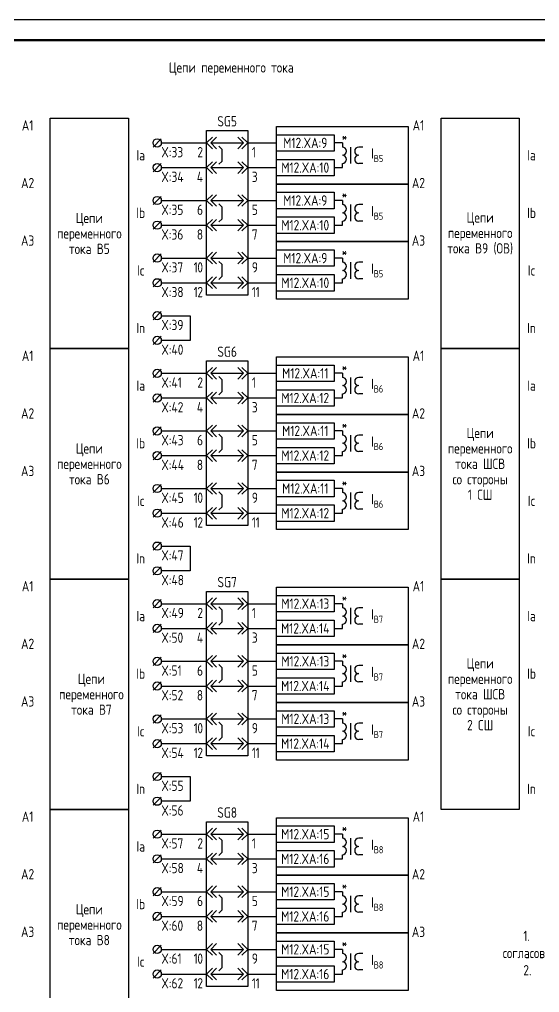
# Model space of a CAD drawing. Header units: millimetres. Extents: x -997 to 6341, y -90 to 618.
# Drawn here: x 112.5 to 238.9, y 60.5 to 297 of the extents above; entities that cross this region are included whole.
import ezdxf

# ---------------------------------------------------------------- set-up
doc = ezdxf.new("R2010")
doc.units = ezdxf.units.MM
doc.styles.add('Gost_type_A', font='GOST_A.TTF')

# ---------------------------------------------------------------- blocks, each defined once
blk = doc.blocks.new('Формат_А3')
blk.add_lwpolyline([(-420, 297), (0, 297), (0, 0), (-420, 0)], close=True)
at = {"lineweight": 50}
blk.add_lwpolyline([(-400, 292), (-5, 292), (-5, 5), (-400, 5)], close=True, dxfattribs=at)
blk = doc.blocks.new('БИ_разъем')
for p, q in [((0, 0), (1.41, 1.41)), ((0, 0), (1.41, 1.41)), ((0, 0), (1.41, -1.41)), ((0, 0), (1.41, -1.41)), ((1, 0), (2.41, 1.41)), ((1, 0), (2.41, -1.41)), ((1, 0), (9, 0)), ((9, 0), (7.59, 1.41)), ((9, 0), (7.59, -1.41)), ((10, 0), (8.59, 1.41)), ((10, 0), (8.59, 1.41)), ((10, 0), (8.59, -1.41)), ((10, 0), (8.59, -1.41))]:
    blk.add_line(p, q)
blk = doc.blocks.new('БИ_перемычка')
for p, q in [((2.97, -0.79), (3.67, -1.5)), ((3.67, -1.5), (3.67, -4.5)), ((2.97, -5.21), (3.67, -4.5))]:
    blk.add_line(p, q)

msp = doc.modelspace()

# ---------------------------------------------------------------- linework, layer by layer
for p, q in [((147, 268), (145, 266)), ((147, 267), (158, 267)), ((168, 267), (175, 267)), ((191, 267), (189, 267)), ((147, 262), (145, 260)), ((147, 261), (157.83, 261)), ((168.17, 261), (175, 261)), ((189, 261), (191, 261)), ((147, 254), (145, 252)), ((147, 253), (157.83, 253)), ((168.17, 253), (175, 253)), ((191, 253), (189, 253)), ((147, 248), (145, 246)), ((147, 247), (157.83, 247)), ((168.17, 247), (175, 247)), ((189, 247), (191, 247)), ((147, 240), (145, 238)), ((147, 239), (157.83, 239)), ((168.17, 239), (175, 239)), ((191, 239), (189, 239)), ((147, 234), (145, 232)), ((147, 233), (157.83, 233)), ((168.17, 233), (175, 233)), ((189, 233), (191, 233)), ((147, 226), (145, 224)), ((147, 225), (154, 225)), ((154, 225), (154, 219)), ((147, 220), (145, 218)), ((154, 219), (147, 219)), ((147, 212), (145, 210)), ((147, 211), (158, 211)), ((168, 211), (175, 211)), ((191, 211), (189, 211)), ((147, 206), (145, 204)), ((147, 205), (157.83, 205)), ((168.17, 205), (175, 205)), ((189, 205), (191, 205)), ((147, 198), (145, 196)), ((147, 197), (157.83, 197)), ((168.17, 197), (175, 197)), ((191, 197), (189, 197)), ((147, 192), (145, 190)), ((147, 191), (157.83, 191)), ((168.17, 191), (175, 191)), ((189, 191), (191, 191)), ((147, 184), (145, 182)), ((147, 183), (157.83, 183)), ((168.17, 183), (175, 183)), ((191, 183), (189, 183)), ((147, 178), (145, 176)), ((147, 177), (157.83, 177)), ((168.17, 177), (175, 177)), ((189, 177), (191, 177)), ((147, 170), (145, 168)), ((147, 169), (154, 169)), ((154, 169), (154, 163)), ((147, 164), (145, 162)), ((154, 163), (147, 163)), ((147, 156), (145, 154)), ((147, 155), (158, 155)), ((168, 155), (175, 155)), ((191, 155), (189, 155)), ((147, 150), (145, 148)), ((147, 149), (157.83, 149)), ((168.17, 149), (175, 149)), ((189, 149), (191, 149)), ((147, 142), (145, 140)), ((147, 141), (157.83, 141)), ((168.17, 141), (175, 141)), ((191, 141), (189, 141)), ((147, 136), (145, 134)), ((147, 135), (157.83, 135)), ((168.17, 135), (175, 135)), ((189, 135), (191, 135)), ((147, 128), (145, 126)), ((147, 127), (157.83, 127)), ((168.17, 127), (175, 127)), ((191, 127), (189, 127)), ((147, 122), (145, 120)), ((147, 121), (157.83, 121)), ((168.17, 121), (175, 121)), ((189, 121), (191, 121)), ((147, 114), (145, 112)), ((147, 113), (154, 113)), ((154, 113), (154, 107)), ((147, 108), (145, 106)), ((154, 107), (147, 107)), ((147, 100), (145, 98)), ((147, 99), (158, 99)), ((168, 99), (175, 99)), ((191, 99), (189, 99)), ((147, 94), (145, 92)), ((147, 93), (157.83, 93)), ((168.17, 93), (175, 93)), ((189, 93), (191, 93)), ((147, 86), (145, 84)), ((147, 85), (157.83, 85)), ((168.17, 85), (175, 85)), ((191, 85), (189, 85)), ((147, 80), (145, 78)), ((147, 79), (157.83, 79)), ((168.17, 79), (175, 79)), ((189, 79), (191, 79)), ((147, 72), (145, 70)), ((147, 71), (157.83, 71)), ((168.17, 71), (175, 71)), ((191, 71), (189, 71)), ((147, 66), (145, 64)), ((147, 65), (157.83, 65)), ((168.17, 65), (175, 65)), ((189, 65), (191, 65))]:
    msp.add_line(p, q)
at = {"ltscale": 4}
for p, q in [((191, 267), (191, 266)), ((191, 266.5), (191, 266)), ((193, 266), (193, 262)), ((193, 266), (193, 262)), ((196, 266), (195, 266)), ((196, 266), (195, 266)), ((191, 261), (191, 262)), ((196, 262), (195, 262)), ((196, 262), (195, 262)), ((191, 253), (191, 252)), ((191, 252.5), (191, 252)), ((193, 252), (193, 248)), ((193, 252), (193, 248)), ((196, 252), (195, 252)), ((196, 252), (195, 252)), ((191, 247), (191, 248)), ((196, 248), (195, 248)), ((196, 248), (195, 248)), ((191, 239), (191, 238)), ((191, 238.5), (191, 238)), ((193, 238), (193, 234)), ((193, 238), (193, 234)), ((196, 238), (195, 238)), ((196, 238), (195, 238)), ((191, 233), (191, 234)), ((196, 234), (195, 234)), ((196, 234), (195, 234)), ((191, 211), (191, 210)), ((191, 210.5), (191, 210)), ((193, 210), (193, 206)), ((193, 210), (193, 206)), ((196, 210), (195, 210)), ((196, 210), (195, 210)), ((191, 205), (191, 206)), ((196, 206), (195, 206)), ((196, 206), (195, 206)), ((191, 197), (191, 196)), ((191, 196.5), (191, 196)), ((193, 196), (193, 192)), ((193, 196), (193, 192)), ((196, 196), (195, 196)), ((196, 196), (195, 196)), ((191, 191), (191, 192)), ((196, 192), (195, 192)), ((196, 192), (195, 192)), ((191, 183), (191, 182)), ((191, 182.5), (191, 182)), ((193, 182), (193, 178)), ((193, 182), (193, 178)), ((196, 182), (195, 182)), ((196, 182), (195, 182)), ((191, 177), (191, 178)), ((196, 178), (195, 178)), ((196, 178), (195, 178)), ((191, 155), (191, 154)), ((191, 154.5), (191, 154)), ((193, 154), (193, 150)), ((193, 154), (193, 150)), ((196, 154), (195, 154)), ((196, 154), (195, 154)), ((191, 149), (191, 150)), ((196, 150), (195, 150)), ((196, 150), (195, 150)), ((191, 141), (191, 140)), ((191, 140.5), (191, 140)), ((193, 140), (193, 136)), ((193, 140), (193, 136)), ((196, 140), (195, 140)), ((196, 140), (195, 140)), ((191, 135), (191, 136)), ((196, 136), (195, 136)), ((196, 136), (195, 136)), ((191, 127), (191, 126)), ((191, 126.5), (191, 126)), ((193, 126), (193, 122)), ((193, 126), (193, 122)), ((196, 126), (195, 126)), ((196, 126), (195, 126)), ((191, 121), (191, 122)), ((196, 122), (195, 122)), ((196, 122), (195, 122)), ((191, 99), (191, 98)), ((191, 98.5), (191, 98)), ((193, 98), (193, 94)), ((193, 98), (193, 94)), ((196, 98), (195, 98)), ((196, 98), (195, 98)), ((191, 93), (191, 94)), ((196, 94), (195, 94)), ((196, 94), (195, 94)), ((191, 85), (191, 84)), ((191, 84.5), (191, 84)), ((193, 84), (193, 80)), ((193, 84), (193, 80)), ((196, 84), (195, 84)), ((196, 84), (195, 84)), ((191, 79), (191, 80)), ((196, 80), (195, 80)), ((196, 80), (195, 80)), ((191, 71), (191, 70)), ((191, 70.5), (191, 70)), ((193, 70), (193, 66)), ((193, 70), (193, 66)), ((196, 70), (195, 70)), ((196, 70), (195, 70)), ((191, 65), (191, 66)), ((196, 66), (195, 66)), ((196, 66), (195, 66))]:
    msp.add_line(p, q, dxfattribs=at)
for points in [[(139, 217), (120, 217), (120, 273), (139, 273)], [(234, 217), (215, 217), (215, 273), (234, 273)], [(158, 270), (168, 270), (168, 230), (158, 230)], [(175, 271), (207, 271), (207, 257), (175, 257)], [(175, 269), (189, 269), (189, 265), (175, 265)], [(175, 263), (189, 263), (189, 259), (175, 259)], [(175, 257), (207, 257), (207, 243), (175, 243)], [(175, 255), (189, 255), (189, 251), (175, 251)], [(175, 249), (189, 249), (189, 245), (175, 245)], [(175, 243), (207, 243), (207, 229), (175, 229)], [(175, 241), (189, 241), (189, 237), (175, 237)], [(175, 235), (189, 235), (189, 231), (175, 231)], [(139, 161), (120, 161), (120, 217), (139, 217)], [(234, 161), (215, 161), (215, 217), (234, 217)], [(158, 214), (168, 214), (168, 174), (158, 174)], [(175, 215), (207, 215), (207, 201), (175, 201)], [(175, 213), (189, 213), (189, 209), (175, 209)], [(175, 207), (189, 207), (189, 203), (175, 203)], [(175, 201), (207, 201), (207, 187), (175, 187)], [(175, 199), (189, 199), (189, 195), (175, 195)], [(175, 193), (189, 193), (189, 189), (175, 189)], [(175, 187), (207, 187), (207, 173), (175, 173)], [(175, 185), (189, 185), (189, 181), (175, 181)], [(175, 179), (189, 179), (189, 175), (175, 175)], [(139, 105), (120, 105), (120, 161), (139, 161)], [(234, 105), (215, 105), (215, 161), (234, 161)], [(175, 159), (207, 159), (207, 145), (175, 145)], [(158, 158), (168, 158), (168, 118), (158, 118)], [(175, 157), (189, 157), (189, 153), (175, 153)], [(175, 151), (189, 151), (189, 147), (175, 147)], [(175, 145), (207, 145), (207, 131), (175, 131)], [(175, 143), (189, 143), (189, 139), (175, 139)], [(175, 137), (189, 137), (189, 133), (175, 133)], [(175, 131), (207, 131), (207, 117), (175, 117)], [(175, 129), (189, 129), (189, 125), (175, 125)], [(175, 123), (189, 123), (189, 119), (175, 119)], [(139, 49), (120, 49), (120, 105), (139, 105)], [(158, 102), (168, 102), (168, 62), (158, 62)], [(175, 103), (207, 103), (207, 89), (175, 89)], [(175, 101), (189, 101), (189, 97), (175, 97)], [(175, 95), (189, 95), (189, 91), (175, 91)], [(175, 89), (207, 89), (207, 75), (175, 75)], [(175, 87), (189, 87), (189, 83), (175, 83)], [(175, 81), (189, 81), (189, 77), (175, 77)], [(175, 75), (207, 75), (207, 61), (175, 61)], [(175, 73), (189, 73), (189, 69), (175, 69)], [(175, 67), (189, 67), (189, 63), (175, 63)]]:
    msp.add_lwpolyline(points, close=True)
for centre in [(146, 267), (146, 261), (146, 253), (146, 247), (146, 239), (146, 233), (146, 225), (146, 219), (146, 211), (146, 205), (146, 197), (146, 191), (146, 183), (146, 177), (146, 169), (146, 163), (146, 155), (146, 149), (146, 141), (146, 135), (146, 127), (146, 121), (146, 113), (146, 107), (146, 99), (146, 93), (146, 85), (146, 79), (146, 71), (146, 65)]:
    msp.add_circle(centre, 1)
for centre, start, end in [((191, 265), 270, 90), ((191, 265), 270, 90), ((195, 265), 90, 270), ((195, 265), 90, 270), ((191, 263), 270, 90), ((191, 263), 270, 90), ((195, 263), 90, 270), ((195, 263), 90, 270), ((191, 251), 270, 90), ((191, 251), 270, 90), ((195, 251), 90, 270), ((195, 251), 90, 270), ((191, 249), 270, 90), ((191, 249), 270, 90), ((195, 249), 90, 270), ((195, 249), 90, 270), ((191, 237), 270, 90), ((191, 237), 270, 90), ((195, 237), 90, 270), ((195, 237), 90, 270), ((191, 235), 270, 90), ((191, 235), 270, 90), ((195, 235), 90, 270), ((195, 235), 90, 270), ((191, 209), 270, 90), ((191, 209), 270, 90), ((195, 209), 90, 270), ((195, 209), 90, 270), ((191, 207), 270, 90), ((191, 207), 270, 90), ((195, 207), 90, 270), ((195, 207), 90, 270), ((191, 195), 270, 90), ((191, 195), 270, 90), ((191, 193), 270, 90), ((191, 193), 270, 90), ((195, 195), 90, 270), ((195, 195), 90, 270), ((195, 193), 90, 270), ((195, 193), 90, 270), ((191, 181), 270, 90), ((191, 181), 270, 90), ((191, 179), 270, 90), ((191, 179), 270, 90), ((195, 181), 90, 270), ((195, 181), 90, 270), ((195, 179), 90, 270), ((195, 179), 90, 270), ((191, 153), 270, 90), ((191, 153), 270, 90), ((195, 153), 90, 270), ((195, 153), 90, 270), ((191, 151), 270, 90), ((191, 151), 270, 90), ((195, 151), 90, 270), ((195, 151), 90, 270), ((191, 139), 270, 90), ((191, 139), 270, 90), ((195, 139), 90, 270), ((195, 139), 90, 270), ((191, 137), 270, 90), ((191, 137), 270, 90), ((195, 137), 90, 270), ((195, 137), 90, 270), ((191, 125), 270, 90), ((191, 125), 270, 90), ((195, 125), 90, 270), ((195, 125), 90, 270), ((191, 123), 270, 90), ((191, 123), 270, 90), ((195, 123), 90, 270), ((195, 123), 90, 270), ((191, 97), 270, 90), ((191, 97), 270, 90), ((195, 97), 90, 270), ((195, 97), 90, 270), ((191, 95), 270, 90), ((191, 95), 270, 90), ((195, 95), 90, 270), ((195, 95), 90, 270), ((191, 83), 270, 90), ((191, 83), 270, 90), ((195, 83), 90, 270), ((195, 83), 90, 270), ((191, 81), 270, 90), ((191, 81), 270, 90), ((195, 81), 90, 270), ((195, 81), 90, 270), ((191, 69), 270, 90), ((191, 69), 270, 90), ((195, 69), 90, 270), ((195, 69), 90, 270), ((191, 67), 270, 90), ((191, 67), 270, 90), ((195, 67), 90, 270), ((195, 67), 90, 270)]:
    msp.add_arc(centre, 1, start, end, dxfattribs=at)

# ---------------------------------------------------------------- block references
for name, p in [('Формат_А3', (420, 0)), ('БИ_разъем', (158, 267)), ('БИ_перемычка', (158, 267)), ('БИ_разъем', (158, 261)), ('БИ_разъем', (158, 253)), ('БИ_перемычка', (158, 253)), ('БИ_разъем', (158, 247)), ('БИ_разъем', (158, 239)), ('БИ_перемычка', (158, 239)), ('БИ_разъем', (158, 233)), ('БИ_разъем', (158, 211)), ('БИ_перемычка', (158, 211)), ('БИ_разъем', (158, 205)), ('БИ_разъем', (158, 197)), ('БИ_перемычка', (158, 197)), ('БИ_разъем', (158, 191)), ('БИ_разъем', (158, 183)), ('БИ_перемычка', (158, 183)), ('БИ_разъем', (158, 177)), ('БИ_разъем', (158, 155)), ('БИ_перемычка', (158, 155)), ('БИ_разъем', (158, 149)), ('БИ_разъем', (158, 141)), ('БИ_перемычка', (158, 141)), ('БИ_разъем', (158, 135)), ('БИ_разъем', (158, 127)), ('БИ_перемычка', (158, 127)), ('БИ_разъем', (158, 121)), ('БИ_разъем', (158, 99)), ('БИ_перемычка', (158, 99)), ('БИ_разъем', (158, 93)), ('БИ_разъем', (158, 85)), ('БИ_перемычка', (158, 85)), ('БИ_разъем', (158, 79)), ('БИ_разъем', (158, 71)), ('БИ_перемычка', (158, 71)), ('БИ_разъем', (158, 65))]:
    msp.add_blockref(name, p)

# ---------------------------------------------------------------- texts
at = {"char_height": 2.5, "line_spacing_factor": 0.9, "style": 'Gost_type_A'}
for s, insert, width, attachment_point in [('Цепи переменного тока', (164, 285), 288, 5), ('A1', (114.5, 270), 35, 8), ('SG5', (163, 271), 10, 8), ('A1', (209.5, 270), 35, 8), ('Ia', (142, 264), 6, 5), ('X:33', (147, 266), 10, 1), ('{\\T0.9;2}', (157, 266), 5, 3), ('{\\T0.9;1}', (169, 266), 5, 1), ('Ia', (237, 264), 6, 5), ('A2', (114.5, 256), 35, 8), ('X:34', (147, 260), 10, 1), ('{\\T0.9;4}', (157, 260), 5, 3), ('{\\T0.9;3}', (169, 260), 5, 1), ('A2', (209.5, 256), 35, 8), ('Ib', (142, 250), 6, 5), ('X:35', (147, 252), 10, 1), ('{\\T0.9;6}', (157, 252), 5, 3), ('{\\T0.9;5}', (169, 252), 5, 1), ('Ib', (237, 250), 6, 5), ('Цепи переменного тока В5', (129.5, 245), 19, 5), ('Цепи переменного тока В9 (ОВ)', (224.5, 245), 19, 5), ('X:36', (147, 246), 10, 1), ('{\\T0.9;8}', (157, 246), 5, 3), ('{\\T0.9;7}', (169, 246), 5, 1), ('A3', (114.5, 242), 35, 8), ('A3', (209.5, 242), 35, 8), ('Ic', (142, 236), 6, 5), ('X:37', (147, 238), 10, 1), ('{\\T0.9;10}', (157, 238), 5, 3), ('{\\T0.9;9}', (169, 238), 5, 1), ('Ic', (237, 236), 6, 5), ('X:38', (147, 232), 10, 1), ('{\\T0.9;12}', (157, 232), 5, 3), ('{\\T0.9;11}', (169, 232), 5, 1), ('In', (142, 222), 6, 5), ('X:39', (147, 224), 10, 1), ('In', (237, 222), 6, 5), ('X:40', (147, 218), 10, 1), ('A1', (114.5, 214), 35, 8), ('SG6', (163, 215), 10, 8), ('A1', (209.5, 214), 35, 8), ('Ia', (142, 208), 6, 5), ('X:41', (147, 210), 10, 1), ('{\\T0.9;2}', (157, 210), 5, 3), ('{\\T0.9;1}', (169, 210), 5, 1), ('Ia', (237, 208), 6, 5), ('X:42', (147, 204), 10, 1), ('{\\T0.9;4}', (157, 204), 5, 3), ('{\\T0.9;3}', (169, 204), 5, 1), ('A2', (114.5, 200), 35, 8), ('A2', (209.5, 200), 35, 8), ('Цепи переменного тока ШСВ\\Pсо стороны\\P1 СШ', (224.5, 189), 19, 5), ('Цепи переменного тока В6', (129.5, 189), 19, 5), ('Ib', (142, 194), 6, 5), ('X:43', (147, 196), 10, 1), ('{\\T0.9;6}', (157, 196), 5, 3), ('{\\T0.9;5}', (169, 196), 5, 1), ('Ib', (237, 194), 6, 5), ('X:44', (147, 190), 10, 1), ('{\\T0.9;8}', (157, 190), 5, 3), ('{\\T0.9;7}', (169, 190), 5, 1), ('A3', (114.5, 186), 35, 8), ('A3', (209.5, 186), 35, 8), ('Ic', (142, 180), 6, 5), ('X:45', (147, 182), 10, 1), ('{\\T0.9;10}', (157, 182), 5, 3), ('{\\T0.9;9}', (169, 182), 5, 1), ('Ic', (237, 180), 6, 5), ('X:46', (147, 176), 10, 1), ('{\\T0.9;12}', (157, 176), 5, 3), ('{\\T0.9;11}', (169, 176), 5, 1), ('X:47', (147, 168), 10, 1), ('In', (142, 166), 6, 5), ('In', (237, 166), 6, 5), ('X:48', (147, 162), 10, 1), ('SG7', (163, 159), 10, 8), ('A1', (114.5, 158), 35, 8), ('A1', (209.5, 158), 35, 8), ('X:49', (147, 154), 10, 1), ('{\\T0.9;2}', (157, 154), 5, 3), ('{\\T0.9;1}', (169, 154), 5, 1), ('Ia', (142, 152), 6, 5), ('Ia', (237, 152), 6, 5), ('X:50', (147, 148), 10, 1), ('{\\T0.9;4}', (157, 148), 5, 3), ('{\\T0.9;3}', (169, 148), 5, 1), ('A2', (114.5, 144), 35, 8), ('A2', (209.5, 144), 35, 8), ('X:51', (147, 140), 10, 1), ('{\\T0.9;6}', (157, 140), 5, 3), ('{\\T0.9;5}', (169, 140), 5, 1), ('Цепи переменного тока ШСВ\\Pсо стороны\\P2 СШ', (224.5, 133), 19, 5), ('Цепи переменного тока В7', (130, 133), 18, 5), ('Ib', (142, 138), 6, 5), ('Ib', (237, 138), 6, 5), ('A3', (114.5, 130), 35, 8), ('X:52', (147, 134), 10, 1), ('{\\T0.9;8}', (157, 134), 5, 3), ('{\\T0.9;7}', (169, 134), 5, 1), ('A3', (209.5, 130), 35, 8), ('X:53', (147, 126), 10, 1), ('{\\T0.9;10}', (157, 126), 5, 3), ('{\\T0.9;9}', (169, 126), 5, 1), ('Ic', (142, 124), 6, 5), ('Ic', (237, 124), 6, 5), ('X:54', (147, 120), 10, 1), ('{\\T0.9;12}', (157, 120), 5, 3), ('{\\T0.9;11}', (169, 120), 5, 1), ('In', (142, 110), 6, 5), ('X:55', (147, 112), 10, 1), ('In', (237, 110), 6, 5), ('A1', (114.5, 102), 35, 8), ('X:56', (147, 106), 10, 1), ('SG8', (163, 103), 10, 8), ('A1', (209.5, 102), 35, 8), ('Ia', (142, 96), 6, 5), ('X:57', (147, 98), 10, 1), ('{\\T0.9;2}', (157, 98), 5, 3), ('{\\T0.9;1}', (169, 98), 5, 1), ('A2', (114.5, 88), 35, 8), ('X:58', (147, 92), 10, 1), ('{\\T0.9;4}', (157, 92), 5, 3), ('{\\T0.9;3}', (169, 92), 5, 1), ('A2', (209.5, 88), 35, 8), ('Ib', (142, 82), 6, 5), ('X:59', (147, 84), 10, 1), ('{\\T0.9;6}', (157, 84), 5, 3), ('{\\T0.9;5}', (169, 84), 5, 1), ('Цепи переменного тока В8', (129.5, 77), 19, 5), ('A3', (114.5, 74), 35, 8), ('X:60', (147, 78), 10, 1), ('{\\T0.9;8}', (157, 78), 5, 3), ('{\\T0.9;7}', (169, 78), 5, 1), ('A3', (209.5, 74), 35, 8), ('Ic', (142, 68), 6, 5), ('X:61', (147, 70), 10, 1), ('{\\T0.9;10}', (157, 70), 5, 3), ('{\\T0.9;9}', (169, 70), 5, 1), ('X:62', (147, 64), 10, 1), ('{\\T0.9;12}', (157, 64), 5, 3), ('{\\T0.9;11}', (169, 64), 5, 1)]:
    msp.add_mtext(s, dxfattribs=dict(at, insert=insert, width=width, attachment_point=attachment_point))
at = {"char_height": 2.5, "style": 'Gost_type_A'}
for s, insert, width, attachment_point in [('M12.XA:9', (182, 267), 14, 5), ('*', (191.5, 268.5), 3, 5), ('\\A1;I{\\H0.7x;\\S^ В5;}', (198, 264), 8, 4), ('M12.XA:10', (181.99, 260.99), 14.018, 5), ('M12.XA:9', (182, 253), 14, 5), ('*', (191.5, 254.5), 3, 5), ('\\A1;I{\\H0.7x;\\S^ В5;}', (198, 250), 8, 4), ('M12.XA:10', (181.99, 246.99), 14.018, 5), ('M12.XA:9', (182, 239), 14, 5), ('*', (191.5, 240.5), 3, 5), ('\\A1;I{\\H0.7x;\\S^ В5;}', (198, 236), 8, 4), ('M12.XA:10', (181.99, 232.99), 14.018, 5), ('M12.XA:11', (182, 211), 14, 5), ('*', (191.5, 212.5), 3, 5), ('\\A1;I{\\H0.7x;\\S^ В6;}', (198, 208), 8, 4), ('M12.XA:12', (181.99, 205), 14.018, 5), ('*', (191.5, 198.5), 3, 5), ('M12.XA:11', (182, 197), 14, 5), ('\\A1;I{\\H0.7x;\\S^ В6;}', (198, 194), 8, 4), ('M12.XA:12', (181.99, 191), 14.018, 5), ('*', (191.5, 184.5), 3, 5), ('M12.XA:11', (182, 183), 14, 5), ('\\A1;I{\\H0.7x;\\S^ В6;}', (198, 180), 8, 4), ('M12.XA:12', (181.99, 177), 14.018, 5), ('M12.XA:13', (182, 155.01), 14, 5), ('*', (191.5, 156.5), 3, 5), ('\\A1;I{\\H0.7x;\\S^ В7;}', (198, 152), 8, 4), ('M12.XA:14', (181.99, 149), 14.018, 5), ('M12.XA:13', (182, 141.01), 14, 5), ('*', (191.5, 142.5), 3, 5), ('\\A1;I{\\H0.7x;\\S^ В7;}', (198, 138), 8, 4), ('M12.XA:14', (181.99, 135), 14.018, 5), ('M12.XA:13', (182, 127.01), 14, 5), ('*', (191.5, 128.5), 3, 5), ('\\A1;I{\\H0.7x;\\S^ В7;}', (198, 124), 8, 4), ('M12.XA:14', (181.99, 121), 14.018, 5), ('M12.XA:15', (182, 99), 14, 5), ('*', (191.5, 100.5), 3, 5), ('\\A1;I{\\H0.7x;\\S^ В8;}', (198, 96), 8, 4), ('M12.XA:16', (181.99, 92.99), 14.018, 5), ('M12.XA:15', (182, 85), 14, 5), ('*', (191.5, 86.5), 3, 5), ('\\A1;I{\\H0.7x;\\S^ В8;}', (198, 82), 8, 4), ('M12.XA:16', (181.99, 78.99), 14.018, 5), ('\\A1;\\P\\P\\pxi2,t4;1.^IКонечное количество портов и тип интерфейсов определяется проектным решением и кодом заказа терминала/шкафа, по согласованию с производителем терминала/шкафа.\\P2.^IКонечное количество и функциональное назначение электронных клавиш ИЭУ определяется типом шкафа и проектным решением.', (230, 64), 183, 7), ('M12.XA:15', (182, 71), 14, 5), ('*', (191.5, 72.5), 3, 5), ('\\A1;I{\\H0.7x;\\S^ В8;}', (198, 68), 8, 4), ('M12.XA:16', (181.99, 64.99), 14.018, 5)]:
    msp.add_mtext(s, dxfattribs=dict(at, insert=insert, width=width, attachment_point=attachment_point))

doc.saveas('drawing.dxf')
